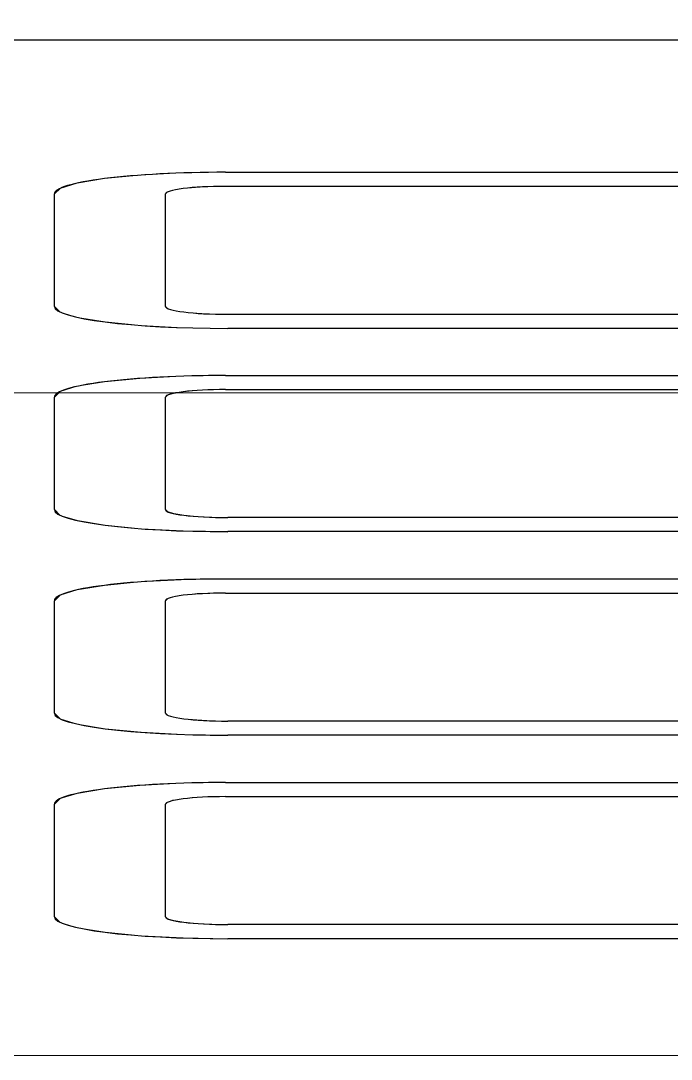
# Model space of a CAD drawing. Header units: millimetres. Extents: x -1 to 471, y -837 to 1.
# Drawn here: x 177.67 to 187.03, y -775.91 to -760.95 of the extents above; entities that cross this region are included whole.
import ezdxf

# ---------------------------------------------------------------- set-up
doc = ezdxf.new("R2010")
doc.units = ezdxf.units.MM
for name, color, linetype in [('IQ_200_2D', 1, 'Continuous'), ('IQ_200_3D', 1, 'Continuous'), ('IQ_204_2D', 7, 'Continuous'), ('IQ_BLACK_3D', 250, 'Continuous')]:
    doc.layers.add(name, color=color, linetype=linetype)

msp = doc.modelspace()

# ---------------------------------------------------------------- linework, layer by layer
at = {"layer": 'IQ_200_2D'}
msp.add_line((123, -761.225), (347, -761.225), dxfattribs=at)
at = {"layer": 'IQ_200_3D', "linetype": 'Continuous', "lineweight": 5}
msp.add_3dface([(347, -766.312, 937.677), (123.039, -766.312, 937.677), (123.039, -755.283, 931.06), (347, -755.283, 931.06)], dxfattribs=at)
for points, invisible_edges in [([(347, -760.815, 1072.81), (123.039, -760.815, 1072.81), (123.039, -761.084, 1072.282), (347, -761.084, 1072.282)], 5), ([(347, -761.084, 1072.282), (123.039, -761.084, 1072.282), (123.039, -761.225, 1071.707), (347, -761.225, 1071.707)], 1), ([(263, -762.462, 1062.048), (347, -761.225, 1071.707), (123.039, -761.225, 1071.707), (207, -762.462, 1062.048)], 5), ([(175.801, -762.346, 1062.954), (207, -762.462, 1062.048), (123.039, -761.225, 1071.707)], 15), ([(178.481, -763.288, 1055.588), (175.801, -762.346, 1062.954), (168.28, -762.992, 1057.907)], 13), ([(207, -762.462, 1062.048), (175.801, -762.346, 1062.954), (193.594, -763.132, 1056.81)], 15), ([(179.976, -763.143, 1056.727), (180.614, -763.132, 1056.81), (175.801, -762.346, 1062.954)], 14), ([(179.976, -763.143, 1056.727), (175.801, -762.346, 1062.954), (179.382, -763.174, 1056.482)], 3), ([(180.614, -763.132, 1056.81), (193.594, -763.132, 1056.81), (175.801, -762.346, 1062.954)], 14), ([(178.872, -763.224, 1056.094), (179.382, -763.174, 1056.482), (175.801, -762.346, 1062.954)], 14), ([(178.872, -763.224, 1056.094), (175.801, -762.346, 1062.954), (178.481, -763.288, 1055.588)], 3), ([(168.28, -762.992, 1057.907), (166.616, -763.39, 1054.799), (178.151, -763.445, 1054.366)], 15), ([(178.235, -763.364, 1054.999), (178.481, -763.288, 1055.588), (168.28, -762.992, 1057.907)], 14), ([(178.151, -763.445, 1054.366), (178.235, -763.364, 1054.999), (168.28, -762.992, 1057.907)], 14), ([(178.151, -763.445, 1054.366), (166.616, -763.39, 1054.799), (178.151, -765.065, 1041.706)], 3), ([(178.151, -765.065, 1041.706), (166.616, -763.39, 1054.799), (178.236, -765.147, 1041.064)], 3), ([(166.616, -763.39, 1054.799), (178.235, -766.292, 1032.118), (178.236, -765.147, 1041.064)], 15), ([(166.616, -763.39, 1054.799), (178.151, -766.373, 1031.486), (178.235, -766.292, 1032.118)], 13), ([(178.151, -767.994, 1018.825), (178.151, -766.373, 1031.486), (166.616, -763.39, 1054.799)], 14), ([(166.616, -773.897, 972.703), (178.151, -767.994, 1018.825), (166.616, -763.39, 1054.799)], 3), ([(179.866, -763.39, 1054.795), (179.751, -763.445, 1054.366), (180.614, -763.335, 1055.223)], 15), ([(188.1, -765.18, 1040.813), (180.614, -763.335, 1055.223), (179.751, -763.445, 1054.366)], 15), ([(179.78, -763.416, 1054.588), (179.751, -763.445, 1054.366), (179.866, -763.39, 1054.795)], 2), ([(179.751, -763.445, 1054.366), (179.751, -765.065, 1041.706), (188.1, -765.18, 1040.813)], 14), ([(180.614, -763.335, 1055.223), (180.182, -763.35, 1055.108), (179.866, -763.39, 1054.795)], 15), ([(179.866, -763.39, 1054.795), (180.182, -763.35, 1055.108), (180.004, -763.367, 1054.972)], 1), ([(180.614, -763.335, 1055.223), (180.391, -763.339, 1055.194), (180.182, -763.35, 1055.108)], 12), ([(188.1, -765.18, 1040.813), (194.494, -764.368, 1047.155), (180.614, -763.335, 1055.223)], 15), ([(194.494, -764.368, 1047.155), (193.594, -763.335, 1055.223), (180.614, -763.335, 1055.223)], 13), ([(180.201, -765.164, 1040.932), (180.651, -765.18, 1040.813), (179.751, -765.065, 1041.706)], 15), ([(179.781, -765.095, 1041.474), (180.201, -765.164, 1040.932), (179.751, -765.065, 1041.706)], 3), ([(188.1, -765.18, 1040.813), (179.751, -765.065, 1041.706), (180.651, -765.18, 1040.813)], 3), ([(179.781, -765.095, 1041.474), (180.014, -765.146, 1041.074), (180.201, -765.164, 1040.932)], 13), ([(179.871, -765.122, 1041.259), (180.014, -765.146, 1041.074), (179.781, -765.095, 1041.474)], 2), ([(178.235, -766.292, 1032.118), (178.481, -766.217, 1032.708), (178.236, -765.147, 1041.064)], 14), ([(178.236, -765.147, 1041.064), (178.481, -766.217, 1032.708), (178.486, -765.224, 1040.466)], 3), ([(178.872, -766.152, 1033.214), (178.486, -765.224, 1040.466), (178.481, -766.217, 1032.708)], 3), ([(178.486, -765.224, 1040.466), (178.872, -766.152, 1033.214), (178.883, -765.29, 1039.952)], 3), ([(180.651, -765.18, 1040.813), (180.201, -765.164, 1040.932), (180.418, -765.176, 1040.843)], 1), ([(179.382, -766.103, 1033.602), (178.883, -765.29, 1039.952), (178.872, -766.152, 1033.214)], 3), ([(179.382, -766.103, 1033.602), (179.401, -765.34, 1039.558), (178.883, -765.29, 1039.952)], 13), ([(179.976, -766.071, 1033.846), (179.401, -765.34, 1039.558), (179.382, -766.103, 1033.602)], 3), ([(179.976, -766.071, 1033.846), (180.004, -765.372, 1039.31), (179.401, -765.34, 1039.558)], 13), ([(180.614, -766.061, 1033.929), (180.004, -765.372, 1039.31), (179.976, -766.071, 1033.846)], 3), ([(180.614, -766.061, 1033.929), (180.651, -765.383, 1039.226), (180.004, -765.372, 1039.31)], 13), ([(180.614, -766.061, 1033.929), (193.594, -766.061, 1033.929), (188.1, -765.383, 1039.226), (180.651, -765.383, 1039.226)], 10), ([(179.751, -766.373, 1031.486), (180.614, -766.264, 1032.342), (179.78, -766.345, 1031.708)], 3), ([(188.1, -768.108, 1017.932), (180.614, -766.264, 1032.342), (179.751, -766.373, 1031.486)], 15), ([(179.78, -766.345, 1031.708), (180.614, -766.264, 1032.342), (179.866, -766.319, 1031.914)], 3), ([(180.614, -766.264, 1032.342), (180.182, -766.278, 1032.228), (179.866, -766.319, 1031.914)], 15), ([(179.866, -766.319, 1031.914), (180.182, -766.278, 1032.228), (180.004, -766.296, 1032.091)], 1), ([(180.614, -766.264, 1032.342), (180.391, -766.267, 1032.313), (180.182, -766.278, 1032.228)], 12), ([(188.1, -768.108, 1017.932), (194.494, -767.296, 1024.274), (180.614, -766.264, 1032.342)], 15), ([(194.494, -767.296, 1024.274), (193.594, -766.264, 1032.342), (180.614, -766.264, 1032.342)], 13), ([(347, -769.973, 940.496), (123.039, -769.973, 940.496), (123.039, -766.312, 937.677), (347, -766.312, 937.677)], 1), ([(179.751, -766.373, 1031.486), (179.751, -767.994, 1018.825), (188.1, -768.108, 1017.932)], 14), ([(166.616, -773.897, 972.703), (178.151, -769.306, 1008.573), (178.151, -767.994, 1018.825)], 15), ([(178.235, -769.225, 1009.205), (178.236, -768.076, 1018.183), (178.151, -767.994, 1018.825)], 13), ([(178.235, -769.225, 1009.205), (178.151, -767.994, 1018.825), (178.151, -769.306, 1008.573)], 3), ([(178.236, -768.076, 1018.183), (178.235, -769.225, 1009.205), (178.481, -769.15, 1009.795)], 13), ([(178.481, -769.15, 1009.795), (178.486, -768.152, 1017.585), (178.236, -768.076, 1018.183)], 13), ([(180.201, -768.093, 1018.052), (180.651, -768.108, 1017.932), (179.751, -767.994, 1018.825)], 15), ([(179.781, -768.023, 1018.594), (180.201, -768.093, 1018.052), (179.751, -767.994, 1018.825)], 3), ([(188.1, -768.108, 1017.932), (179.751, -767.994, 1018.825), (180.651, -768.108, 1017.932)], 3), ([(179.781, -768.023, 1018.594), (180.014, -768.075, 1018.194), (180.201, -768.093, 1018.052)], 13), ([(179.871, -768.051, 1018.379), (180.014, -768.075, 1018.194), (179.781, -768.023, 1018.594)], 2), ([(178.872, -769.085, 1010.301), (178.486, -768.152, 1017.585), (178.481, -769.15, 1009.795)], 3), ([(178.872, -769.085, 1010.301), (178.883, -768.218, 1017.072), (178.486, -768.152, 1017.585)], 13), ([(179.382, -769.035, 1010.689), (178.883, -768.218, 1017.072), (178.872, -769.085, 1010.301)], 3), ([(179.401, -768.269, 1016.678), (178.883, -768.218, 1017.072), (179.382, -769.035, 1010.689)], 14), ([(180.651, -768.108, 1017.932), (180.201, -768.093, 1018.052), (180.418, -768.104, 1017.963)], 1), ([(179.976, -769.004, 1010.933), (179.401, -768.269, 1016.678), (179.382, -769.035, 1010.689)], 3), ([(180.004, -768.3, 1016.43), (179.401, -768.269, 1016.678), (179.976, -769.004, 1010.933)], 14), ([(179.976, -769.004, 1010.933), (180.614, -768.993, 1011.016), (180.004, -768.3, 1016.43)], 14), ([(180.651, -768.311, 1016.345), (180.004, -768.3, 1016.43), (180.614, -768.993, 1011.016)], 14), ([(188.1, -768.311, 1016.345), (180.651, -768.311, 1016.345), (180.614, -768.993, 1011.016), (193.594, -768.993, 1011.016)], 10), ([(179.751, -769.306, 1008.573), (180.614, -769.196, 1009.429), (179.78, -769.278, 1008.795)], 3), ([(188.1, -771.041, 995.019), (180.614, -769.196, 1009.429), (179.751, -769.306, 1008.573)], 15), ([(179.78, -769.278, 1008.795), (180.614, -769.196, 1009.429), (179.866, -769.251, 1009.001)], 3), ([(180.614, -769.196, 1009.429), (180.182, -769.211, 1009.315), (179.866, -769.251, 1009.001)], 15), ([(179.866, -769.251, 1009.001), (180.182, -769.211, 1009.315), (180.004, -769.228, 1009.178)], 1), ([(180.614, -769.196, 1009.429), (180.391, -769.2, 1009.4), (180.182, -769.211, 1009.315)], 12), ([(188.1, -771.041, 995.019), (194.494, -770.229, 1001.361), (180.614, -769.196, 1009.429)], 15), ([(194.494, -770.229, 1001.361), (193.594, -769.196, 1009.429), (180.614, -769.196, 1009.429)], 13), ([(178.151, -769.306, 1008.573), (166.616, -773.897, 972.703), (178.151, -770.926, 995.912)], 3), ([(179.751, -769.306, 1008.573), (179.751, -770.926, 995.912), (188.1, -771.041, 995.019)], 14), ([(347, -772.889, 944.08), (123.039, -772.889, 944.08), (123.039, -769.973, 940.496), (347, -769.973, 940.496)], 5), ([(178.151, -770.926, 995.912), (166.616, -773.897, 972.703), (178.236, -771.009, 995.27)], 3), ([(179.781, -770.956, 995.681), (180.651, -771.041, 995.019), (179.751, -770.926, 995.912)], 3), ([(188.1, -771.041, 995.019), (179.751, -770.926, 995.912), (180.651, -771.041, 995.019)], 3), ([(178.235, -772.158, 986.292), (178.236, -771.009, 995.27), (166.616, -773.897, 972.703)], 15), ([(178.481, -772.082, 986.882), (178.236, -771.009, 995.27), (178.235, -772.158, 986.292)], 3), ([(178.236, -771.009, 995.27), (178.481, -772.082, 986.882), (178.486, -771.085, 994.672)], 3), ([(180.201, -771.025, 995.139), (180.651, -771.041, 995.019), (179.781, -770.956, 995.681)], 15), ([(179.781, -770.956, 995.681), (180.014, -771.007, 995.281), (180.201, -771.025, 995.139)], 13), ([(179.871, -770.984, 995.466), (180.014, -771.007, 995.281), (179.781, -770.956, 995.681)], 2), ([(180.651, -771.041, 995.019), (180.201, -771.025, 995.139), (180.418, -771.037, 995.05)], 1), ([(178.872, -772.018, 987.388), (178.486, -771.085, 994.672), (178.481, -772.082, 986.882)], 3), ([(178.872, -772.018, 987.388), (178.883, -771.151, 994.159), (178.486, -771.085, 994.672)], 13), ([(178.883, -771.151, 994.159), (178.872, -772.018, 987.388), (179.382, -771.968, 987.776)], 13), ([(179.382, -771.968, 987.776), (179.401, -771.201, 993.764), (178.883, -771.151, 994.159)], 13), ([(179.976, -771.937, 988.02), (179.401, -771.201, 993.764), (179.382, -771.968, 987.776)], 3), ([(179.401, -771.201, 993.764), (179.976, -771.937, 988.02), (180.004, -771.233, 993.517)], 3), ([(180.614, -771.926, 988.103), (180.004, -771.233, 993.517), (179.976, -771.937, 988.02)], 3), ([(180.614, -771.926, 988.103), (180.651, -771.244, 993.432), (180.004, -771.233, 993.517)], 13), ([(180.614, -771.926, 988.103), (193.594, -771.926, 988.103), (188.1, -771.244, 993.432), (180.651, -771.244, 993.432)], 10), ([(179.866, -772.184, 986.088), (179.751, -772.239, 985.66), (180.614, -772.129, 986.516)], 15), ([(188.1, -773.973, 972.106), (180.614, -772.129, 986.516), (179.751, -772.239, 985.66)], 15), ([(180.614, -772.129, 986.516), (180.182, -772.144, 986.401), (179.866, -772.184, 986.088)], 15), ([(180.614, -772.129, 986.516), (180.391, -772.133, 986.487), (180.182, -772.144, 986.401)], 12), ([(188.1, -773.973, 972.106), (194.494, -773.162, 978.448), (180.614, -772.129, 986.516)], 15), ([(194.494, -773.162, 978.448), (193.594, -772.129, 986.516), (180.614, -772.129, 986.516)], 13), ([(178.235, -772.158, 986.292), (166.616, -773.897, 972.703), (178.151, -772.239, 985.66)], 3), ([(178.151, -773.859, 972.999), (178.151, -772.239, 985.66), (166.616, -773.897, 972.703)], 14), ([(179.78, -772.21, 985.882), (179.751, -772.239, 985.66), (179.866, -772.184, 986.088)], 2), ([(179.751, -772.239, 985.66), (179.751, -773.859, 972.999), (188.1, -773.973, 972.106)], 14), ([(179.866, -772.184, 986.088), (180.182, -772.144, 986.401), (180.004, -772.161, 986.265)], 1), ([(347, -774.905, 948.237), (123.039, -774.905, 948.237), (123.039, -772.889, 944.08), (347, -772.889, 944.08)], 5), ([(168.28, -774.295, 969.594), (178.151, -773.859, 972.999), (166.616, -773.897, 972.703)], 15), ([(178.236, -773.941, 972.357), (178.151, -773.859, 972.999), (168.28, -774.295, 969.594)], 14), ([(180.201, -773.958, 972.226), (180.651, -773.973, 972.106), (179.751, -773.859, 972.999)], 15), ([(179.781, -773.889, 972.768), (180.201, -773.958, 972.226), (179.751, -773.859, 972.999)], 3), ([(188.1, -773.973, 972.106), (179.751, -773.859, 972.999), (180.651, -773.973, 972.106)], 3), ([(179.781, -773.889, 972.768), (180.014, -773.94, 972.368), (180.201, -773.958, 972.226)], 13), ([(179.871, -773.916, 972.553), (180.014, -773.94, 972.368), (179.781, -773.889, 972.768)], 2), ([(178.486, -774.018, 971.759), (178.236, -773.941, 972.357), (168.28, -774.295, 969.594)], 14), ([(175.801, -774.941, 964.548), (178.486, -774.018, 971.759), (168.28, -774.295, 969.594)], 3), ([(178.883, -774.084, 971.245), (178.486, -774.018, 971.759), (175.801, -774.941, 964.548)], 14), ([(180.651, -773.973, 972.106), (180.201, -773.958, 972.226), (180.418, -773.969, 972.137)], 1), ([(178.883, -774.084, 971.245), (175.801, -774.941, 964.548), (179.401, -774.134, 970.851)], 3), ([(179.401, -774.134, 970.851), (175.801, -774.941, 964.548), (180.004, -774.166, 970.604)], 3), ([(180.651, -774.177, 970.519), (180.004, -774.166, 970.604), (175.801, -774.941, 964.548)], 14), ([(207, -774.765, 965.924), (188.1, -774.177, 970.519), (175.801, -774.941, 964.548)], 15), ([(180.651, -774.177, 970.519), (175.801, -774.941, 964.548), (188.1, -774.177, 970.519)], 3), ([(123.039, -775.86, 957.366), (347, -775.86, 957.366), (263, -774.765, 965.924), (207, -774.765, 965.924)], 10), ([(175.801, -774.941, 964.548), (123.039, -775.86, 957.366), (207, -774.765, 965.924)], 15), ([(347, -775.913, 952.746), (123.039, -775.913, 952.746), (123.039, -774.905, 948.237), (347, -774.905, 948.237)], 5), ([(347, -775.86, 957.366), (123.039, -775.86, 957.366), (123.039, -775.913, 952.746), (347, -775.913, 952.746)], 4)]:
    msp.add_3dface(points, dxfattribs=dict(at, invisible_edges=invisible_edges))
at = {"layer": 'IQ_204_2D'}
for p, q in [((180.614, -763.132), (193.594, -763.132)), ((178.151, -765.065), (178.151, -763.445)), ((179.751, -765.065), (179.751, -763.445)), ((180.614, -763.335), (193.594, -763.335)), ((188.1, -765.18), (180.651, -765.18)), ((188.1, -765.383), (180.651, -765.383)), ((180.614, -766.061), (193.594, -766.061)), ((180.614, -766.264), (193.594, -766.264)), ((178.151, -767.994), (178.151, -766.373)), ((179.751, -767.994), (179.751, -766.373)), ((188.1, -768.108), (180.651, -768.108)), ((188.1, -768.311), (180.651, -768.311)), ((180.614, -768.993), (193.594, -768.993)), ((180.614, -769.196), (193.594, -769.196)), ((178.151, -770.926), (178.151, -769.306)), ((179.751, -770.926), (179.751, -769.306)), ((188.1, -771.041), (180.651, -771.041)), ((188.1, -771.244), (180.651, -771.244)), ((180.614, -771.926), (193.594, -771.926)), ((180.614, -772.129), (193.594, -772.129)), ((178.151, -773.859), (178.151, -772.239)), ((179.751, -773.859), (179.751, -772.239)), ((188.1, -773.973), (180.651, -773.973)), ((188.1, -774.176), (180.651, -774.176))]:
    msp.add_line(p, q, dxfattribs=at)
for centre, major_axis, start_param, end_param in [((180.614, -763.445), (2.463, 0), 1.570796, 3.141593), ((180.614, -763.445), (0.863, 0), 1.570796, 3.141593), ((180.651, -765.065), (2.5, 0), 3.141593, 4.712389), ((180.651, -765.065), (0.9, 0), 3.141593, 4.712389), ((180.614, -766.373), (2.463, 0), 1.570796, 3.141593), ((180.614, -766.373), (0.863, 0), 1.570796, 3.141593), ((180.651, -767.994), (2.5, 0), 3.141593, 4.712389), ((180.651, -767.994), (0.9, 0), 3.141593, 4.712389), ((180.614, -769.306), (2.463, 0), 1.570796, 3.141593), ((180.614, -769.306), (0.863, 0), 1.570796, 3.141593), ((180.651, -770.926), (2.5, 0), 3.141593, 4.712389), ((180.651, -770.926), (0.9, 0), 3.141593, 4.712389), ((180.614, -772.239), (2.463, 0), 1.570796, 3.141593), ((180.614, -772.239), (0.863, 0), 1.570796, 3.141593), ((180.651, -773.859), (2.5, 0), 3.141593, 4.712389), ((180.651, -773.859), (0.9, 0), 3.141593, 4.712389)]:
    msp.add_ellipse(centre, major_axis=major_axis, ratio=0.126955, start_param=start_param, end_param=end_param, dxfattribs=at)
at = {"layer": 'IQ_BLACK_3D', "linetype": 'Continuous', "lineweight": 5}
for points, invisible_edges in [([(179.382, -763.174, 1056.482), (180.182, -763.35, 1055.108), (179.976, -763.143, 1056.727)], 3), ([(180.391, -763.339, 1055.194), (180.614, -763.132, 1056.81), (179.976, -763.143, 1056.727)], 13), ([(180.182, -763.35, 1055.108), (180.391, -763.339, 1055.194), (179.976, -763.143, 1056.727)], 14), ([(180.391, -763.339, 1055.194), (180.614, -763.335, 1055.223), (180.614, -763.132, 1056.81)], 14), ([(180.614, -763.335, 1055.223), (193.594, -763.335, 1055.223), (193.594, -763.132, 1056.81), (180.614, -763.132, 1056.81)], 10), ([(178.481, -763.288, 1055.588), (178.235, -763.364, 1054.999), (179.866, -763.39, 1054.795)], 14), ([(178.872, -763.224, 1056.094), (178.481, -763.288, 1055.588), (180.004, -763.367, 1054.972)], 14), ([(178.481, -763.288, 1055.588), (179.866, -763.39, 1054.795), (180.004, -763.367, 1054.972)], 13), ([(178.872, -763.224, 1056.094), (180.004, -763.367, 1054.972), (179.382, -763.174, 1056.482)], 3), ([(180.004, -763.367, 1054.972), (180.182, -763.35, 1055.108), (179.382, -763.174, 1056.482)], 14), ([(178.235, -763.364, 1054.999), (178.151, -763.445, 1054.366), (179.78, -763.416, 1054.588)], 14), ([(179.751, -763.445, 1054.366), (179.78, -763.416, 1054.588), (178.151, -763.445, 1054.366)], 14), ([(179.751, -763.445, 1054.366), (178.151, -763.445, 1054.366), (178.151, -765.065, 1041.706), (179.751, -765.065, 1041.706)], 5), ([(179.866, -763.39, 1054.795), (178.235, -763.364, 1054.999), (179.78, -763.416, 1054.588)], 3), ([(179.781, -765.095, 1041.474), (179.751, -765.065, 1041.706), (178.151, -765.065, 1041.706)], 14), ([(179.781, -765.095, 1041.474), (178.151, -765.065, 1041.706), (178.236, -765.147, 1041.064)], 13), ([(179.781, -765.095, 1041.474), (178.236, -765.147, 1041.064), (179.871, -765.122, 1041.259)], 3), ([(178.236, -765.147, 1041.064), (178.486, -765.224, 1040.466), (179.871, -765.122, 1041.259)], 14), ([(180.014, -765.146, 1041.074), (179.871, -765.122, 1041.259), (178.486, -765.224, 1040.466)], 14), ([(180.014, -765.146, 1041.074), (178.486, -765.224, 1040.466), (178.883, -765.29, 1039.952)], 13), ([(180.014, -765.146, 1041.074), (178.883, -765.29, 1039.952), (179.401, -765.34, 1039.558)], 13), ([(179.401, -765.34, 1039.558), (180.201, -765.164, 1040.932), (180.014, -765.146, 1041.074)], 13), ([(180.004, -765.372, 1039.31), (180.201, -765.164, 1040.932), (179.401, -765.34, 1039.558)], 3), ([(180.004, -765.372, 1039.31), (180.418, -765.176, 1040.843), (180.201, -765.164, 1040.932)], 13), ([(180.418, -765.176, 1040.843), (180.004, -765.372, 1039.31), (180.651, -765.383, 1039.226)], 13), ([(180.651, -765.383, 1039.226), (180.651, -765.18, 1040.813), (180.418, -765.176, 1040.843)], 13), ([(188.1, -765.383, 1039.226), (188.1, -765.18, 1040.813), (180.651, -765.18, 1040.813), (180.651, -765.383, 1039.226)], 5), ([(178.872, -766.152, 1033.214), (180.004, -766.296, 1032.091), (179.382, -766.103, 1033.602)], 3), ([(179.382, -766.103, 1033.602), (180.182, -766.278, 1032.228), (179.976, -766.071, 1033.846)], 3), ([(180.004, -766.296, 1032.091), (180.182, -766.278, 1032.228), (179.382, -766.103, 1033.602)], 14), ([(180.391, -766.267, 1032.313), (180.614, -766.061, 1033.929), (179.976, -766.071, 1033.846)], 13), ([(180.182, -766.278, 1032.228), (180.391, -766.267, 1032.313), (179.976, -766.071, 1033.846)], 14), ([(180.391, -766.267, 1032.313), (180.614, -766.264, 1032.342), (180.614, -766.061, 1033.929)], 14), ([(180.614, -766.264, 1032.342), (193.594, -766.264, 1032.342), (193.594, -766.061, 1033.929), (180.614, -766.061, 1033.929)], 10), ([(178.235, -766.292, 1032.118), (178.151, -766.373, 1031.486), (179.78, -766.345, 1031.708)], 14), ([(178.481, -766.217, 1032.708), (178.235, -766.292, 1032.118), (179.866, -766.319, 1031.914)], 14), ([(179.866, -766.319, 1031.914), (178.235, -766.292, 1032.118), (179.78, -766.345, 1031.708)], 3), ([(178.872, -766.152, 1033.214), (178.481, -766.217, 1032.708), (180.004, -766.296, 1032.091)], 14), ([(178.481, -766.217, 1032.708), (179.866, -766.319, 1031.914), (180.004, -766.296, 1032.091)], 13), ([(179.751, -766.373, 1031.486), (179.78, -766.345, 1031.708), (178.151, -766.373, 1031.486)], 14), ([(179.751, -766.373, 1031.486), (178.151, -766.373, 1031.486), (178.151, -767.994, 1018.825), (179.751, -767.994, 1018.825)], 5), ([(179.781, -768.023, 1018.594), (179.751, -767.994, 1018.825), (178.151, -767.994, 1018.825)], 14), ([(179.781, -768.023, 1018.594), (178.151, -767.994, 1018.825), (178.236, -768.076, 1018.183)], 13), ([(179.781, -768.023, 1018.594), (178.236, -768.076, 1018.183), (179.871, -768.051, 1018.379)], 3), ([(178.236, -768.076, 1018.183), (178.486, -768.152, 1017.585), (179.871, -768.051, 1018.379)], 14), ([(180.014, -768.075, 1018.194), (179.871, -768.051, 1018.379), (178.486, -768.152, 1017.585)], 14), ([(180.014, -768.075, 1018.194), (178.486, -768.152, 1017.585), (178.883, -768.218, 1017.072)], 13), ([(180.014, -768.075, 1018.194), (178.883, -768.218, 1017.072), (179.401, -768.269, 1016.678)], 13), ([(179.401, -768.269, 1016.678), (180.201, -768.093, 1018.052), (180.014, -768.075, 1018.194)], 13), ([(180.004, -768.3, 1016.43), (180.201, -768.093, 1018.052), (179.401, -768.269, 1016.678)], 3), ([(180.004, -768.3, 1016.43), (180.418, -768.104, 1017.963), (180.201, -768.093, 1018.052)], 13), ([(180.418, -768.104, 1017.963), (180.004, -768.3, 1016.43), (180.651, -768.311, 1016.345)], 13), ([(180.651, -768.311, 1016.345), (180.651, -768.108, 1017.932), (180.418, -768.104, 1017.963)], 13), ([(188.1, -768.311, 1016.345), (188.1, -768.108, 1017.932), (180.651, -768.108, 1017.932), (180.651, -768.311, 1016.345)], 5), ([(178.872, -769.085, 1010.301), (178.481, -769.15, 1009.795), (180.004, -769.228, 1009.178)], 14), ([(178.872, -769.085, 1010.301), (180.004, -769.228, 1009.178), (179.382, -769.035, 1010.689)], 3), ([(179.382, -769.035, 1010.689), (180.182, -769.211, 1009.315), (179.976, -769.004, 1010.933)], 3), ([(180.004, -769.228, 1009.178), (180.182, -769.211, 1009.315), (179.382, -769.035, 1010.689)], 14), ([(180.391, -769.2, 1009.4), (180.614, -768.993, 1011.016), (179.976, -769.004, 1010.933)], 13), ([(180.182, -769.211, 1009.315), (180.391, -769.2, 1009.4), (179.976, -769.004, 1010.933)], 14), ([(180.391, -769.2, 1009.4), (180.614, -769.196, 1009.429), (180.614, -768.993, 1011.016)], 14), ([(180.614, -769.196, 1009.429), (193.594, -769.196, 1009.429), (193.594, -768.993, 1011.016), (180.614, -768.993, 1011.016)], 10), ([(178.235, -769.225, 1009.205), (178.151, -769.306, 1008.573), (179.78, -769.278, 1008.795)], 14), ([(179.751, -769.306, 1008.573), (179.78, -769.278, 1008.795), (178.151, -769.306, 1008.573)], 14), ([(178.481, -769.15, 1009.795), (178.235, -769.225, 1009.205), (179.866, -769.251, 1009.001)], 14), ([(179.866, -769.251, 1009.001), (178.235, -769.225, 1009.205), (179.78, -769.278, 1008.795)], 3), ([(178.481, -769.15, 1009.795), (179.866, -769.251, 1009.001), (180.004, -769.228, 1009.178)], 13), ([(179.751, -769.306, 1008.573), (178.151, -769.306, 1008.573), (178.151, -770.926, 995.912), (179.751, -770.926, 995.912)], 5), ([(179.781, -770.956, 995.681), (179.751, -770.926, 995.912), (178.151, -770.926, 995.912)], 14), ([(179.781, -770.956, 995.681), (178.151, -770.926, 995.912), (178.236, -771.009, 995.27)], 13), ([(179.781, -770.956, 995.681), (178.236, -771.009, 995.27), (179.871, -770.984, 995.466)], 3), ([(178.236, -771.009, 995.27), (178.486, -771.085, 994.672), (179.871, -770.984, 995.466)], 14), ([(180.014, -771.007, 995.281), (179.871, -770.984, 995.466), (178.486, -771.085, 994.672)], 14), ([(180.014, -771.007, 995.281), (178.486, -771.085, 994.672), (178.883, -771.151, 994.159)], 13), ([(180.014, -771.007, 995.281), (178.883, -771.151, 994.159), (179.401, -771.201, 993.764)], 13), ([(179.401, -771.201, 993.764), (180.201, -771.025, 995.139), (180.014, -771.007, 995.281)], 13), ([(180.004, -771.233, 993.517), (180.201, -771.025, 995.139), (179.401, -771.201, 993.764)], 3), ([(180.004, -771.233, 993.517), (180.418, -771.037, 995.05), (180.201, -771.025, 995.139)], 13), ([(180.418, -771.037, 995.05), (180.004, -771.233, 993.517), (180.651, -771.244, 993.432)], 13), ([(180.651, -771.244, 993.432), (180.651, -771.041, 995.019), (180.418, -771.037, 995.05)], 13), ([(188.1, -771.244, 993.432), (188.1, -771.041, 995.019), (180.651, -771.041, 995.019), (180.651, -771.244, 993.432)], 5), ([(178.872, -772.018, 987.388), (180.004, -772.161, 986.265), (179.382, -771.968, 987.776)], 3), ([(179.382, -771.968, 987.776), (180.182, -772.144, 986.401), (179.976, -771.937, 988.02)], 3), ([(180.004, -772.161, 986.265), (180.182, -772.144, 986.401), (179.382, -771.968, 987.776)], 14), ([(180.391, -772.133, 986.487), (180.614, -771.926, 988.103), (179.976, -771.937, 988.02)], 13), ([(180.182, -772.144, 986.401), (180.391, -772.133, 986.487), (179.976, -771.937, 988.02)], 14), ([(180.391, -772.133, 986.487), (180.614, -772.129, 986.516), (180.614, -771.926, 988.103)], 14), ([(180.614, -772.129, 986.516), (193.594, -772.129, 986.516), (193.594, -771.926, 988.103), (180.614, -771.926, 988.103)], 10), ([(178.481, -772.082, 986.882), (178.235, -772.158, 986.292), (179.866, -772.184, 986.088)], 14), ([(178.872, -772.018, 987.388), (178.481, -772.082, 986.882), (180.004, -772.161, 986.265)], 14), ([(178.481, -772.082, 986.882), (179.866, -772.184, 986.088), (180.004, -772.161, 986.265)], 13), ([(178.235, -772.158, 986.292), (178.151, -772.239, 985.66), (179.78, -772.21, 985.882)], 14), ([(179.751, -772.239, 985.66), (179.78, -772.21, 985.882), (178.151, -772.239, 985.66)], 14), ([(179.751, -772.239, 985.66), (178.151, -772.239, 985.66), (178.151, -773.859, 972.999), (179.751, -773.859, 972.999)], 5), ([(179.866, -772.184, 986.088), (178.235, -772.158, 986.292), (179.78, -772.21, 985.882)], 3), ([(179.781, -773.889, 972.768), (179.751, -773.859, 972.999), (178.151, -773.859, 972.999)], 14), ([(179.781, -773.889, 972.768), (178.151, -773.859, 972.999), (178.236, -773.941, 972.357)], 13), ([(179.781, -773.889, 972.768), (178.236, -773.941, 972.357), (179.871, -773.916, 972.553)], 3), ([(178.236, -773.941, 972.357), (178.486, -774.018, 971.759), (179.871, -773.916, 972.553)], 14), ([(180.014, -773.94, 972.368), (179.871, -773.916, 972.553), (178.486, -774.018, 971.759)], 14), ([(180.014, -773.94, 972.368), (178.486, -774.018, 971.759), (178.883, -774.084, 971.245)], 13), ([(180.014, -773.94, 972.368), (178.883, -774.084, 971.245), (179.401, -774.134, 970.851)], 13), ([(179.401, -774.134, 970.851), (180.201, -773.958, 972.226), (180.014, -773.94, 972.368)], 13), ([(180.004, -774.166, 970.604), (180.201, -773.958, 972.226), (179.401, -774.134, 970.851)], 3), ([(180.004, -774.166, 970.604), (180.418, -773.969, 972.137), (180.201, -773.958, 972.226)], 13), ([(180.418, -773.969, 972.137), (180.004, -774.166, 970.604), (180.651, -774.177, 970.519)], 13), ([(180.651, -774.177, 970.519), (180.651, -773.973, 972.106), (180.418, -773.969, 972.137)], 13), ([(188.1, -774.177, 970.519), (188.1, -773.973, 972.106), (180.651, -773.973, 972.106), (180.651, -774.177, 970.519)], 5)]:
    msp.add_3dface(points, dxfattribs=dict(at, invisible_edges=invisible_edges))

doc.saveas('drawing.dxf')
